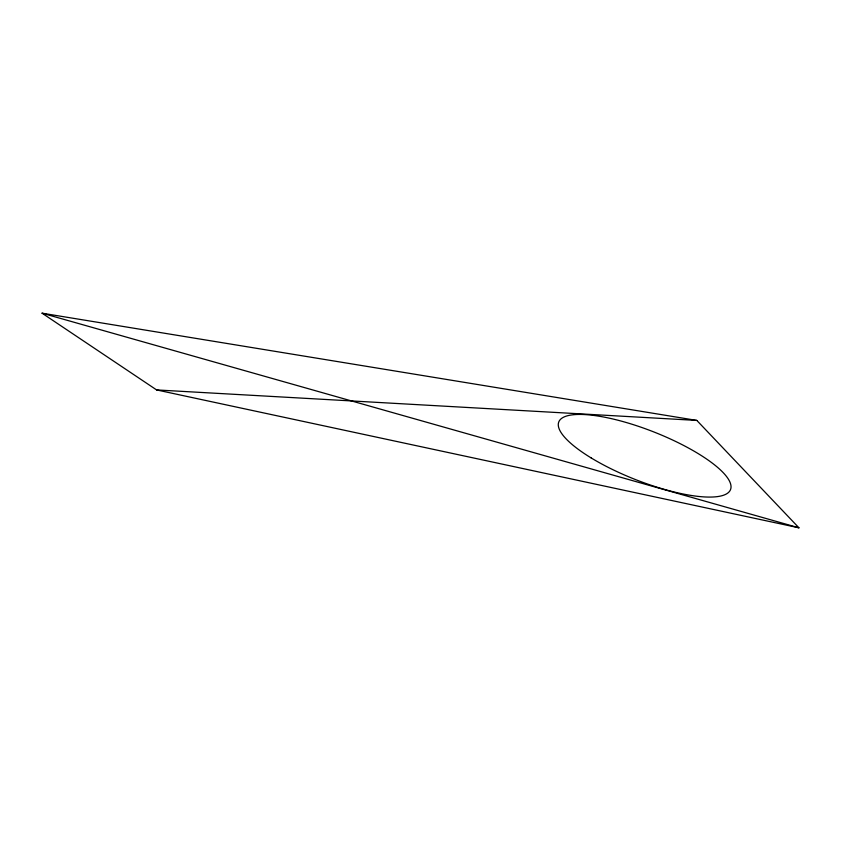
<?xml version="1.0" encoding="UTF-8"?>
<svg xmlns="http://www.w3.org/2000/svg" width="841" height="841" viewBox="0 0 841 841"><rect width="100%" height="100%" fill="white"/><g stroke="black" fill="none" stroke-linecap="round" stroke-linejoin="round"><path stroke-width="1.26" d="M156.615 389.93L696.821 420.426L798.95 527.822L156.615 389.93L42.05 313.178L696.821 420.426M42.05 313.178L798.95 527.822M591.107 457.893A92.289 25.514 21.5 0 0 730.156 490.366A92.289 25.514 21.5 0 0 612.763 418.955A92.289 25.514 21.5 0 0 591.107 457.893"/></g></svg>
